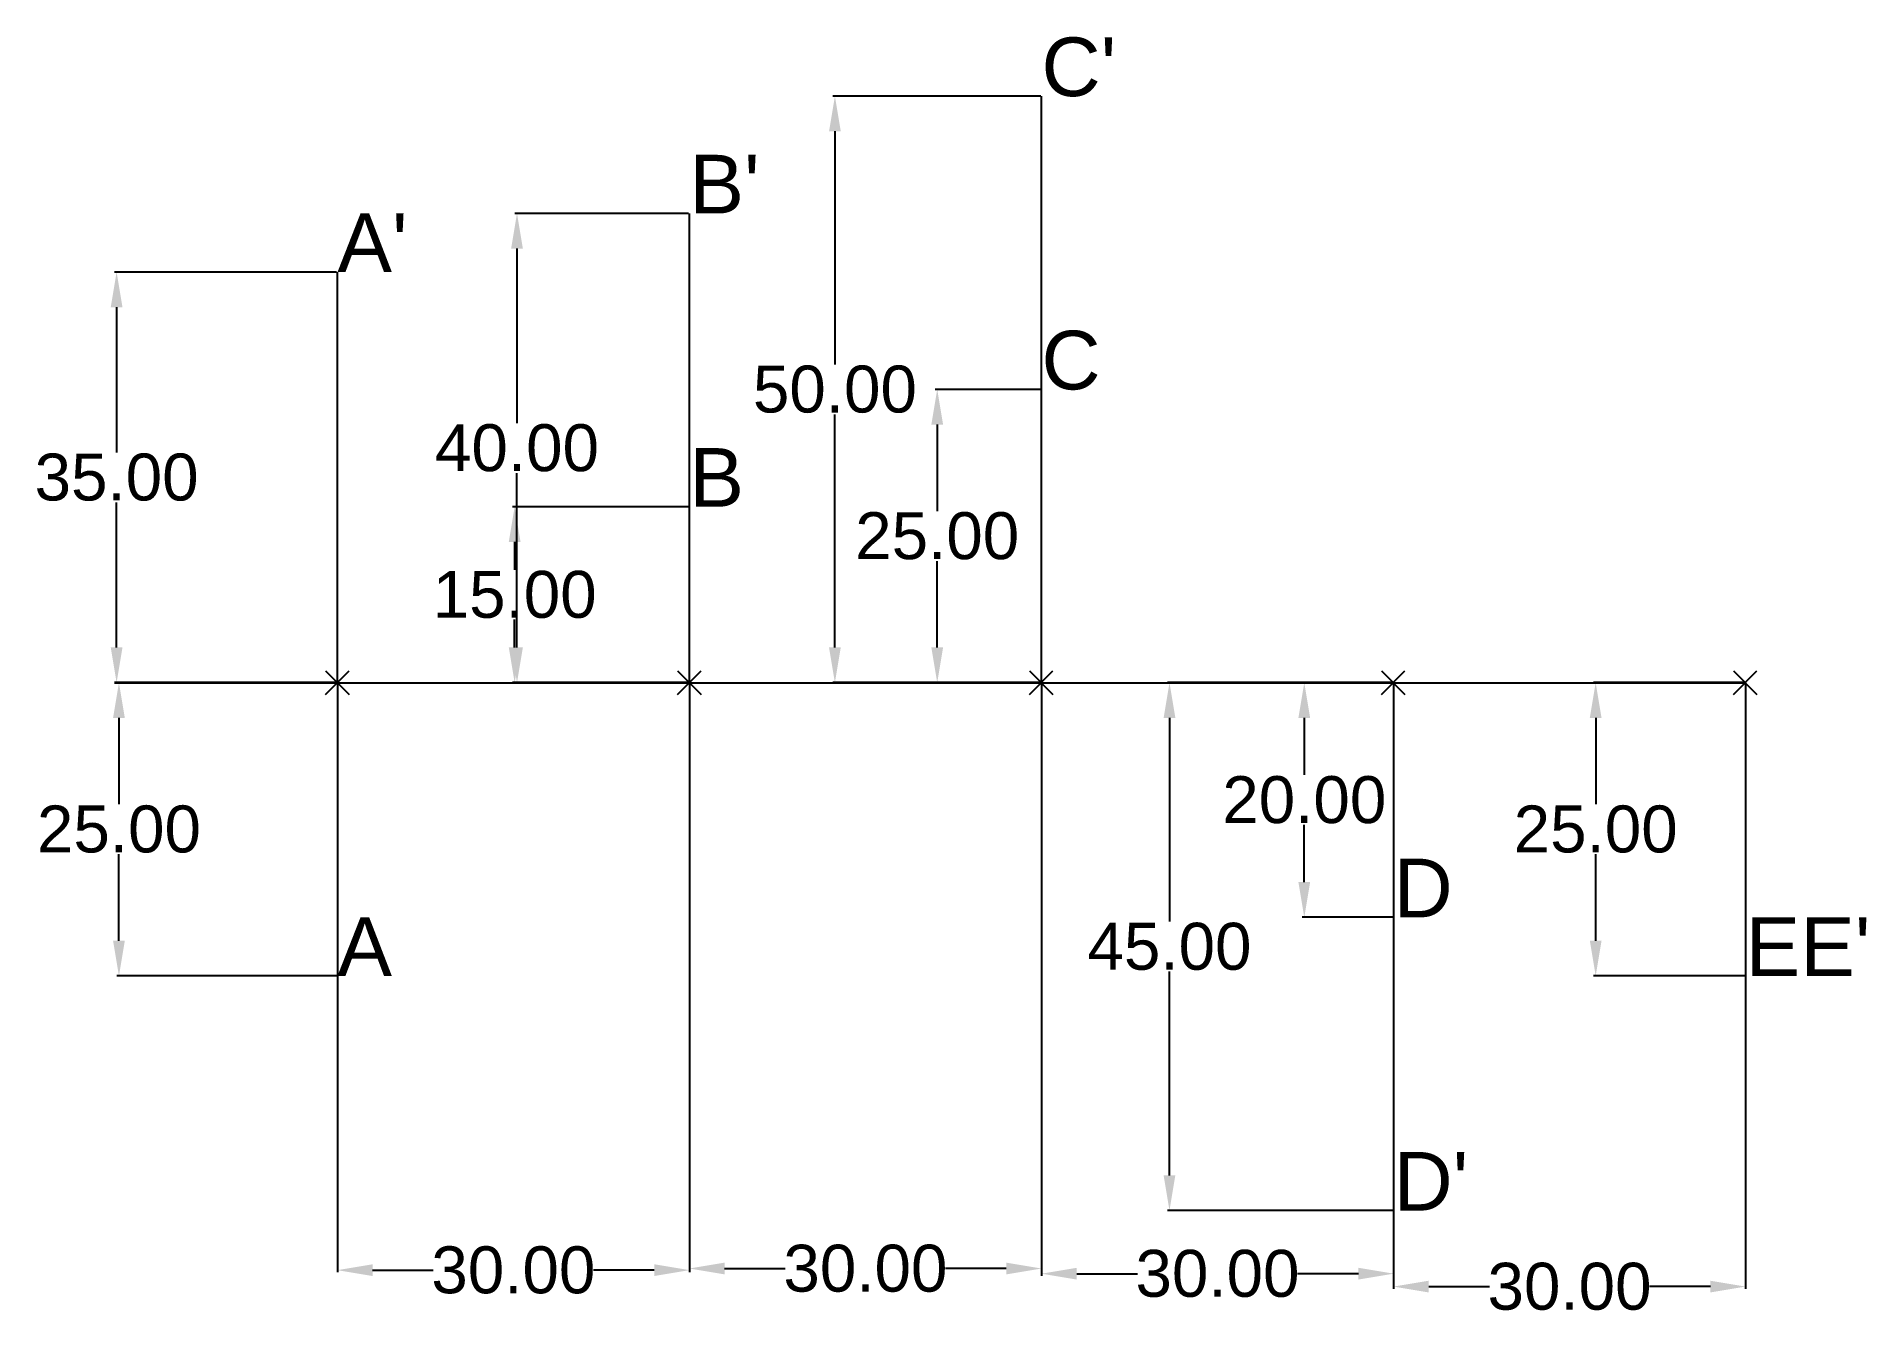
# Model space of a CAD drawing. Header units: millimetres. Extents: x 288 to 444, y 573 to 682.
import ezdxf

# ---------------------------------------------------------------- set-up
doc = ezdxf.new("R2010")
doc.units = ezdxf.units.MM
doc.header["$MEASUREMENT"] = 0
doc.header["$PDMODE"] = 3
doc.styles.add('Annotative', font='arial.ttf')
doc.styles.get("Standard").update_dxf_attribs({"font": 'arial.ttf'})
doc.dimstyles.get("Standard").update_dxf_attribs({"dimtxt": 4, "dimasz": 3, "dimexe": 0.18, "dimexo": 0.0625, "dimgap": 0.09, "dimtad": 0, "dimtih": 1, "dimtoh": 1, "dimzin": 0, "dimdsep": 46, "dimtxsty": 'Standard', "dimcen": 0.09, "dimadec": 0, "dimazin": 0, "dimtfac": 1, "dimtofl": 0, "dimtmove": 0, "dimatfit": 3, "dimfxl": 1, "dimtolj": 1, "dimtzin": 0, "dimarcsym": 0})

# ---------------------------------------------------------------- blocks, each defined once
blk = doc.blocks.new('*D8')
at = {"color": 0, "lineweight": -2, "transparency": 16777216}
for p, q in [((343.36, 642.11), (328.35, 642.11)), ((328.53, 639.11), (328.53, 636.74)), ((328.53, 630.11), (328.53, 632.48)), ((343.36, 627.11), (328.35, 627.11))]:
    blk.add_line(p, q, dxfattribs=at)
at = {"color": 0, "transparency": 16777216}
for points in [[(328.03, 639.11), (329.03, 639.11), (328.53, 642.11)], [(328.03, 630.11), (329.03, 630.11), (328.53, 627.11)]]:
    blk.add_solid(points, dxfattribs=at)
at = {"layer": 'Defpoints', "color": 0, "transparency": 16777216}
for p in [(328.53, 642.11), (343.43, 642.11), (343.43, 627.11)]:
    blk.add_point(p, dxfattribs=at)
at = {"color": 0, "transparency": 16777216, "insert": (328.53, 634.61), "char_height": 4, "attachment_point": 5}
blk.add_mtext('\\A1;15.00', dxfattribs=at)
blk = doc.blocks.new('*D9')
at = {"color": 0, "lineweight": -2, "transparency": 16777216}
for p, q in [((313.35, 662.11), (294.42, 662.11)), ((294.6, 659.11), (294.6, 646.74)), ((294.6, 630.11), (294.6, 642.47)), ((313.35, 627.11), (294.42, 627.11))]:
    blk.add_line(p, q, dxfattribs=at)
at = {"color": 0, "transparency": 16777216}
for points in [[(294.1, 659.11), (295.1, 659.11), (294.6, 662.11)], [(294.1, 630.11), (295.1, 630.11), (294.6, 627.11)]]:
    blk.add_solid(points, dxfattribs=at)
at = {"layer": 'Defpoints', "color": 0, "transparency": 16777216}
for p in [(294.6, 662.11), (313.42, 662.11), (313.42, 627.11)]:
    blk.add_point(p, dxfattribs=at)
at = {"color": 0, "transparency": 16777216, "insert": (294.6, 644.61), "char_height": 4, "attachment_point": 5}
blk.add_mtext('\\A1;35.00', dxfattribs=at)
blk = doc.blocks.new('*D10')
at = {"color": 0, "lineweight": -2, "transparency": 16777216}
for p, q in [((313.35, 627.11), (294.62, 627.11)), ((294.8, 624.11), (294.8, 616.74)), ((294.8, 605.11), (294.8, 612.48)), ((313.35, 602.11), (294.62, 602.11))]:
    blk.add_line(p, q, dxfattribs=at)
at = {"color": 0, "transparency": 16777216}
for points in [[(294.3, 624.11), (295.3, 624.11), (294.8, 627.11)], [(294.3, 605.11), (295.3, 605.11), (294.8, 602.11)]]:
    blk.add_solid(points, dxfattribs=at)
at = {"layer": 'Defpoints', "color": 0, "transparency": 16777216}
for p in [(313.42, 627.11), (294.8, 602.11), (313.42, 602.11)]:
    blk.add_point(p, dxfattribs=at)
at = {"color": 0, "transparency": 16777216, "insert": (294.8, 614.61), "char_height": 4, "attachment_point": 5}
blk.add_mtext('\\A1;25.00', dxfattribs=at)
blk = doc.blocks.new('*D11')
at = {"color": 0, "lineweight": -2, "transparency": 16777216}
for p, q in [((343.36, 667.11), (328.55, 667.11)), ((328.73, 664.11), (328.73, 649.24)), ((328.73, 630.11), (328.73, 644.98)), ((343.36, 627.11), (328.55, 627.11))]:
    blk.add_line(p, q, dxfattribs=at)
at = {"color": 0, "transparency": 16777216}
for points in [[(328.23, 664.11), (329.23, 664.11), (328.73, 667.11)], [(328.23, 630.11), (329.23, 630.11), (328.73, 627.11)]]:
    blk.add_solid(points, dxfattribs=at)
at = {"layer": 'Defpoints', "color": 0, "transparency": 16777216}
for p in [(328.73, 667.11), (343.43, 667.11), (343.43, 627.11)]:
    blk.add_point(p, dxfattribs=at)
at = {"color": 0, "transparency": 16777216, "insert": (328.73, 647.11), "char_height": 4, "attachment_point": 5}
blk.add_mtext('\\A1;40.00', dxfattribs=at)
blk = doc.blocks.new('*D12')
at = {"color": 0, "lineweight": -2, "transparency": 16777216}
for p, q in [((373.37, 677.11), (355.65, 677.11)), ((355.83, 674.11), (355.83, 654.24)), ((355.83, 630.11), (355.83, 649.98)), ((373.37, 627.11), (355.65, 627.11))]:
    blk.add_line(p, q, dxfattribs=at)
at = {"color": 0, "transparency": 16777216}
for points in [[(355.33, 674.11), (356.33, 674.11), (355.83, 677.11)], [(355.33, 630.11), (356.33, 630.11), (355.83, 627.11)]]:
    blk.add_solid(points, dxfattribs=at)
at = {"layer": 'Defpoints', "color": 0, "transparency": 16777216}
for p in [(355.83, 677.11), (373.44, 677.11), (373.44, 627.11)]:
    blk.add_point(p, dxfattribs=at)
at = {"color": 0, "transparency": 16777216, "insert": (355.83, 652.11), "char_height": 4, "attachment_point": 5}
blk.add_mtext('\\A1;50.00', dxfattribs=at)
blk = doc.blocks.new('*D13')
at = {"color": 0, "lineweight": -2, "transparency": 16777216}
for p, q in [((373.37, 652.11), (364.37, 652.11)), ((364.55, 649.11), (364.55, 641.74)), ((364.55, 630.11), (364.55, 637.48)), ((373.37, 627.11), (364.37, 627.11))]:
    blk.add_line(p, q, dxfattribs=at)
at = {"color": 0, "transparency": 16777216}
for points in [[(364.05, 649.11), (365.05, 649.11), (364.55, 652.11)], [(364.05, 630.11), (365.05, 630.11), (364.55, 627.11)]]:
    blk.add_solid(points, dxfattribs=at)
at = {"layer": 'Defpoints', "color": 0, "transparency": 16777216}
for p in [(364.55, 652.11), (373.44, 652.11), (373.44, 627.11)]:
    blk.add_point(p, dxfattribs=at)
at = {"color": 0, "transparency": 16777216, "insert": (364.55, 639.61), "char_height": 4, "attachment_point": 5}
blk.add_mtext('\\A1;25.00', dxfattribs=at)
blk = doc.blocks.new('*D14')
at = {"color": 0, "lineweight": -2, "transparency": 16777216}
for p, q in [((403.38, 627.11), (384.17, 627.11)), ((384.35, 624.11), (384.35, 606.74)), ((384.35, 585.11), (384.35, 602.48)), ((403.38, 582.11), (384.17, 582.11))]:
    blk.add_line(p, q, dxfattribs=at)
at = {"color": 0, "transparency": 16777216}
for points in [[(383.85, 624.11), (384.85, 624.11), (384.35, 627.11)], [(383.85, 585.11), (384.85, 585.11), (384.35, 582.11)]]:
    blk.add_solid(points, dxfattribs=at)
at = {"layer": 'Defpoints', "color": 0, "transparency": 16777216}
for p in [(403.45, 627.11), (384.35, 582.11), (403.45, 582.11)]:
    blk.add_point(p, dxfattribs=at)
at = {"color": 0, "transparency": 16777216, "insert": (384.35, 604.61), "char_height": 4, "attachment_point": 5}
blk.add_mtext('\\A1;45.00', dxfattribs=at)
blk = doc.blocks.new('*D15')
at = {"color": 0, "lineweight": -2, "transparency": 16777216}
for p, q in [((403.38, 627.11), (395.66, 627.11)), ((395.84, 624.11), (395.84, 619.24)), ((395.84, 610.11), (395.84, 614.98)), ((403.38, 607.11), (395.66, 607.11))]:
    blk.add_line(p, q, dxfattribs=at)
at = {"color": 0, "transparency": 16777216}
for points in [[(395.34, 624.11), (396.34, 624.11), (395.84, 627.11)], [(395.34, 610.11), (396.34, 610.11), (395.84, 607.11)]]:
    blk.add_solid(points, dxfattribs=at)
at = {"layer": 'Defpoints', "color": 0, "transparency": 16777216}
for p in [(403.45, 627.11), (395.84, 607.11), (403.45, 607.11)]:
    blk.add_point(p, dxfattribs=at)
at = {"color": 0, "transparency": 16777216, "insert": (395.84, 617.11), "char_height": 4, "attachment_point": 5}
blk.add_mtext('\\A1;20.00', dxfattribs=at)
blk = doc.blocks.new('*D16')
at = {"color": 0, "lineweight": -2, "transparency": 16777216}
for p, q in [((433.4, 627.11), (420.5, 627.11)), ((420.68, 624.11), (420.68, 616.74)), ((420.68, 605.11), (420.68, 612.48)), ((433.4, 602.11), (420.5, 602.11))]:
    blk.add_line(p, q, dxfattribs=at)
at = {"color": 0, "transparency": 16777216}
for points in [[(420.18, 624.11), (421.18, 624.11), (420.68, 627.11)], [(420.18, 605.11), (421.18, 605.11), (420.68, 602.11)]]:
    blk.add_solid(points, dxfattribs=at)
at = {"layer": 'Defpoints', "color": 0, "transparency": 16777216}
for p in [(433.46, 627.11), (420.68, 602.11), (433.46, 602.11)]:
    blk.add_point(p, dxfattribs=at)
at = {"color": 0, "transparency": 16777216, "insert": (420.68, 614.61), "char_height": 4, "attachment_point": 5}
blk.add_mtext('\\A1;25.00', dxfattribs=at)
blk = doc.blocks.new('*D29')
at = {"color": 0, "lineweight": -2, "transparency": 16777216}
for p, q in [((313.42, 627.04), (313.42, 576.85)), ((343.43, 627.04), (343.43, 576.85)), ((316.42, 577.03), (321.59, 577.03)), ((340.43, 577.03), (335.25, 577.03))]:
    blk.add_line(p, q, dxfattribs=at)
at = {"color": 0, "transparency": 16777216}
for points in [[(316.42, 577.53), (316.42, 576.53), (313.42, 577.03)], [(340.43, 577.53), (340.43, 576.53), (343.43, 577.03)]]:
    blk.add_solid(points, dxfattribs=at)
at = {"layer": 'Defpoints', "color": 0, "transparency": 16777216}
for p in [(313.42, 627.11), (343.43, 627.11), (343.43, 577.03)]:
    blk.add_point(p, dxfattribs=at)
at = {"color": 0, "transparency": 16777216, "insert": (328.42, 577.03), "char_height": 4, "attachment_point": 5}
blk.add_mtext('\\A1;30.00', dxfattribs=at)
blk = doc.blocks.new('*D30')
at = {"color": 0, "lineweight": -2, "transparency": 16777216}
for p, q in [((343.43, 627.04), (343.43, 576.99)), ((373.44, 627.04), (373.44, 576.99)), ((346.43, 577.17), (351.6, 577.17)), ((370.44, 577.17), (365.26, 577.17))]:
    blk.add_line(p, q, dxfattribs=at)
at = {"color": 0, "transparency": 16777216}
for points in [[(346.43, 577.67), (346.43, 576.67), (343.43, 577.17)], [(370.44, 577.67), (370.44, 576.67), (373.44, 577.17)]]:
    blk.add_solid(points, dxfattribs=at)
at = {"layer": 'Defpoints', "color": 0, "transparency": 16777216}
for p in [(343.43, 627.11), (373.44, 627.11), (373.44, 577.17)]:
    blk.add_point(p, dxfattribs=at)
at = {"color": 0, "transparency": 16777216, "insert": (358.43, 577.17), "char_height": 4, "attachment_point": 5}
blk.add_mtext('\\A1;30.00', dxfattribs=at)
blk = doc.blocks.new('*D31')
at = {"color": 0, "lineweight": -2, "transparency": 16777216}
for p, q in [((373.44, 627.04), (373.44, 576.55)), ((403.45, 627.04), (403.45, 576.55)), ((376.44, 576.73), (381.61, 576.73)), ((400.45, 576.73), (395.27, 576.73))]:
    blk.add_line(p, q, dxfattribs=at)
at = {"color": 0, "transparency": 16777216}
for points in [[(376.44, 577.23), (376.44, 576.23), (373.44, 576.73)], [(400.45, 577.23), (400.45, 576.23), (403.45, 576.73)]]:
    blk.add_solid(points, dxfattribs=at)
at = {"layer": 'Defpoints', "color": 0, "transparency": 16777216}
for p in [(373.44, 627.11), (403.45, 627.11), (403.45, 576.73)]:
    blk.add_point(p, dxfattribs=at)
at = {"color": 0, "transparency": 16777216, "insert": (388.44, 576.73), "char_height": 4, "attachment_point": 5}
blk.add_mtext('\\A1;30.00', dxfattribs=at)
blk = doc.blocks.new('*D32')
at = {"color": 0, "lineweight": -2, "transparency": 16777216}
for p, q in [((403.45, 627.04), (403.45, 575.45)), ((433.46, 627.04), (433.46, 575.45)), ((406.45, 575.63), (411.62, 575.63)), ((430.46, 575.63), (425.28, 575.63))]:
    blk.add_line(p, q, dxfattribs=at)
at = {"color": 0, "transparency": 16777216}
for points in [[(406.45, 576.13), (406.45, 575.13), (403.45, 575.63)], [(430.46, 576.13), (430.46, 575.13), (433.46, 575.63)]]:
    blk.add_solid(points, dxfattribs=at)
at = {"layer": 'Defpoints', "color": 0, "transparency": 16777216}
for p in [(403.45, 627.11), (433.46, 627.11), (433.46, 575.63)]:
    blk.add_point(p, dxfattribs=at)
at = {"color": 0, "transparency": 16777216, "insert": (418.45, 575.63), "char_height": 4, "attachment_point": 5}
blk.add_mtext('\\A1;30.00', dxfattribs=at)

msp = doc.modelspace()

# ---------------------------------------------------------------- linework, layer by layer
for p, q in [((373.437, 627.107), (373.437, 677.107)), ((343.427, 627.107), (343.427, 667.107)), ((313.417, 627.107), (313.417, 662.107)), ((373.437, 627.107), (373.437, 652.107)), ((343.427, 627.107), (343.427, 642.107)), ((294.416, 627.107), (433.458, 627.107)), ((313.417, 627.107), (313.417, 602.107)), ((403.447, 627.107), (403.447, 582.107)), ((403.447, 627.107), (403.447, 607.107)), ((433.458, 627.107), (433.458, 602.107))]:
    msp.add_line(p, q)
for p in [(313.417, 627.107), (343.417, 627.107), (373.417, 627.107), (403.417, 627.107), (433.417, 627.107)]:
    msp.add_point(p)

# ---------------------------------------------------------------- texts
at = {"char_height": 5, "width": 32.16194, "attachment_point": 1, "style": 'Annotative'}
for s, insert in [("C'", (373.437, 682.107)), ("B'", (343.427, 672.107)), ("A'", (313.417, 667.107)), ('C', (373.437, 657.107)), ('B', (343.427, 647.107)), ('D', (403.447, 612.107)), ('A', (313.417, 607.107)), ("EE'", (433.458, 607.107)), ("D'", (403.447, 587.107))]:
    msp.add_mtext(s, dxfattribs=dict(at, insert=insert))

# ---------------------------------------------------------------- dimensions: what is measured, and where the dimension line sits
for base, p1, p2, picture, middle in [((355.833, 677.107), (373.437, 627.107), (373.437, 677.107), '*D12', (355.833, 652.107)), ((328.734, 667.107), (343.427, 627.107), (343.427, 667.107), '*D11', (328.734, 647.107)), ((294.596, 662.107), (313.417, 627.107), (313.417, 662.107), '*D9', (294.596, 644.607)), ((364.552, 652.107), (373.437, 627.107), (373.437, 652.107), '*D13', (364.552, 639.607)), ((328.529, 642.107), (343.427, 627.107), (343.427, 642.107), '*D8', (328.529, 634.607)), ((294.802, 602.107), (313.417, 627.107), (313.417, 602.107), '*D10', (294.802, 614.607)), ((384.353, 582.107), (403.447, 627.107), (403.447, 582.107), '*D14', (384.353, 604.607)), ((395.843, 607.107), (403.447, 627.107), (403.447, 607.107), '*D15', (395.843, 617.107)), ((420.681, 602.107), (433.458, 627.107), (433.458, 602.107), '*D16', (420.681, 614.607))]:
    dim = msp.add_linear_dim(base=base, p1=p1, p2=p2, angle=90, dimstyle='Standard')
    dim.commit()
    dim.dimension.update_dxf_attribs({"geometry": picture, "text_midpoint": middle})
for base, p1, p2, picture, middle in [((343.427, 577.034), (313.417, 627.107), (343.427, 627.107), '*D29', (328.422, 577.034)), ((373.437, 577.168), (343.427, 627.107), (373.437, 627.107), '*D30', (358.432, 577.168)), ((403.447, 576.728), (373.437, 627.107), (403.447, 627.107), '*D31', (388.442, 576.728)), ((433.458, 575.627), (403.447, 627.107), (433.458, 627.107), '*D32', (418.453, 575.627))]:
    dim = msp.add_linear_dim(base=base, p1=p1, p2=p2, text='30.00', dimstyle='Standard')
    dim.commit()
    dim.dimension.update_dxf_attribs({"geometry": picture, "text_midpoint": middle})

doc.saveas('drawing.dxf')
